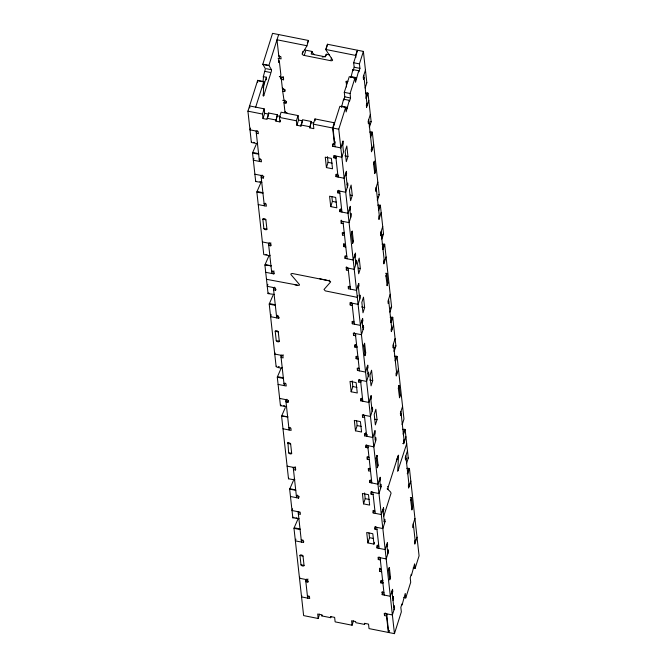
<?xml version="1.0" encoding="UTF-8"?>
<svg xmlns="http://www.w3.org/2000/svg" width="667" height="667" viewBox="0 0 667 667"><rect width="100%" height="100%" fill="white"/><g stroke="black" fill="none" stroke-linecap="round" stroke-linejoin="round"><path stroke-width="1" d="M278.656 34.559L268.901 65.383L271.502 69.743L271.436 71.044L263.807 95.548L263.323 96.165L263.79 81.641L257.679 80.34L247.924 111.164L251.384 142.488L257.487 143.705L257.637 143.155M257.62 82.475L257.679 80.34M383.725 516.325L390.52 494.864C392.996 490.954 385.809 490.712 388.286 486.802L398.132 455.728L398.566 455.127L397.699 471.369L406.695 443.738M398.249 470.427L398.724 468.417M251.534 141.946L251.384 142.488M270.018 255.253L269.86 255.803L263.765 254.586L256.845 191.929L260.997 182.424M276.288 366.141C275.488 367.417 282.441 368.801 282.391 367.359M288.669 478.239L288.511 478.789L294.656 479.865M255.811 181.116L255.694 181.524L261.873 182.466M274.287 294.43L268.067 293.622L264.907 264.999L268.659 256.395M286.66 406.528L280.448 405.719L277.289 377.097L281.04 368.501M299.041 518.626L292.821 517.817L289.661 489.194L293.413 480.599M263.065 81.182A7.387 1.384 -78.8 0 0 263.323 76.622L265.416 68.768L262.806 64.249L272.553 33.35L308.529 40.495A2.109 1.059 17.6 0 1 308.479 40.804L307.295 42.771M268.067 293.622L268.226 293.071L269.243 293.28M280.448 405.719L280.599 405.169L281.616 405.378M292.821 517.817L292.971 517.267L293.989 517.475M255.678 107.145L263.79 81.641M263.031 87.794L266.375 77.23L263.323 76.622M250.542 128.106L249.992 129.84L258.121 131.457L258.371 133.7L256.336 133.3L257.162 130.682M278.047 58.271L281.09 58.879L280.849 56.637L278.814 56.228L279.089 55.361M279.615 56.728L278.506 60.213L278.756 62.456L279.306 60.714L280.874 74.912L280.323 76.655L280.574 78.898L281.124 77.155M280.49 120.168L279.94 121.911L275.871 121.102L277.405 114.749L268.593 112.998L267.058 119.351L262.998 118.543L262.498 114.057L264.157 108.829L249.583 105.936L249.808 107.987M262.998 118.543L264.649 113.315L264.157 108.829M253.894 158.463L253.343 160.205L261.472 161.823L261.231 159.58L259.196 159.171M267.617 117.609L268.442 114.991M283.15 88.594L282.666 91.171L284.701 91.571L284.459 89.328L282.424 88.928L281.374 79.398L282.199 76.78M281.374 79.398L283.408 79.798L283.433 76.688M283.408 79.798L283.683 78.931M260.272 158.804L259.438 161.414L256.086 131.057M282.424 88.928L282.7 88.052M275.871 121.102L277.405 114.749M284.701 91.571L285.259 89.828M287.035 112.681L285.001 112.281L283.95 102.751L284.776 100.133M279.94 121.911L279.448 117.425L281.099 112.198L298.049 115.566L298.541 120.052L296.89 125.271L300.95 126.08L302.61 120.86L298.541 120.052M262.064 175.054L261.239 177.672L263.273 178.072L263.824 176.33M283.95 102.751L285.985 103.152L286.535 101.409M302.368 53.043L302.918 51.301M285.001 112.281L285.276 111.406M355.853 57.47L355.628 55.411L357.279 50.183L327.405 44.247L325.754 49.475A2.109 1.059 17.6 0 0 325.871 49.817L332.6 59.972A2.109 1.059 17.6 0 1 330.69 60.689L304.252 55.436A2.109 1.059 17.6 0 1 302.093 53.91L306.828 46.031L308.529 40.495M304.252 55.436L305.628 51.084M304.427 49.6A2.109 1.059 17.6 0 0 305.903 50.208L312.006 51.426L311.181 54.035L325.413 56.862L326.238 54.252L329.29 54.861M265.166 203.177L264.34 205.786L260.989 175.429M296.89 125.271L296.39 120.794L298.049 115.566M300.95 126.08L302.485 119.735L311.297 121.486L309.763 127.831L313.832 128.639L313.34 124.162L314.991 118.934L334.309 122.77L334.534 124.829M326.146 48.941L327.247 45.456M269.543 242.78L268.709 245.398L270.744 245.798L271.019 244.931M270.744 245.798L270.777 242.688M309.763 127.831L311.297 121.486M330.965 59.822L331.516 58.079M267.884 284.35L267.267 286.318L275.396 287.927L275.646 290.17L273.612 289.77L274.437 287.152M272.645 270.902L271.819 273.512L268.467 243.155M265.716 272.303L273.854 273.92L273.879 270.802M273.854 273.92L274.129 273.045M275.646 290.17L275.921 289.303M271.236 314.716L270.619 316.675L278.748 318.292L279.023 317.417M346.515 86.96L346.256 81.232M342.721 144.906L343.272 143.163L343.03 140.92L340.82 147.891L332.683 146.273L332.441 144.03L334.475 144.439L332.658 127.997L334.309 122.77M347.173 82.85L347.59 81.541M335.059 146.748L333 128.064L339.887 106.286L345.648 107.437L346.148 111.914L349.325 100.342L343.563 99.2L341.487 107.287M343.563 99.2L343.688 100.317L344.789 96.84L344.297 92.354L349.258 76.672L355.019 77.822L355.519 82.299L358.704 70.727L352.935 69.585L350.859 77.672M352.935 69.585L353.06 70.702L354.169 67.225L353.668 62.74L357.62 50.25L363.382 51.401L366.842 82.725L365.191 87.952M277.539 315.274L276.713 317.884L273.362 287.527M332.683 146.273L333.517 143.663M326.421 167.575L325.271 157.17L331.374 158.387L332.516 168.793L326.421 167.575L328.072 162.356L327.447 156.678M386.627 613.823L388.686 632.508L394.447 633.65L338.761 129.206L345.648 107.437M349.325 100.342L349.45 101.467L350.559 97.982L350.058 93.497L355.019 77.822M358.704 70.727L358.821 71.853L359.93 68.367L359.43 63.882L363.382 51.401M334.475 144.439L335.301 141.821M336.552 156.52L336.001 158.262L333.967 157.862L334.517 156.12M275.071 352.993L274.737 354.044L282.875 355.653L283.125 357.896L281.09 357.495L281.916 354.877M365.449 70.085L363.24 77.047L363.49 79.29L364.04 77.547M346.073 175.271L346.623 173.528L346.381 171.286L344.172 178.247L336.035 176.638L336.868 174.02M338.619 175.296L338.069 177.038L335.751 156.02M282.875 355.653L283.15 354.786M330.732 206.612L329.581 196.206L335.676 197.415L336.827 207.821L330.732 206.612L332.383 201.384L331.858 196.657M366.033 97.424L367.417 93.063A2.109 1.059 17.6 0 1 367.992 93.138L371.152 121.761L369.493 126.988A2.109 1.059 17.6 0 1 369.201 126.913M347.957 156.428L346.306 161.656L345.156 151.251L346.815 146.023L347.957 156.428L344.906 155.82M367.992 93.138L366.333 98.357A2.109 1.059 17.6 0 0 365.9 98.299M339.87 193.297L337.835 192.888L338.661 190.278M366.892 103.427L366.341 105.169L366.592 107.412L368.801 100.442M347.123 184.792L347.674 183.05L347.924 185.293L345.723 192.263L337.585 190.645L337.835 192.888M285.017 383L284.192 385.609L280.84 355.253M370.343 114.457L368.142 121.419L368.384 123.662L368.934 121.919M349.942 210.297L350.492 208.554L350.242 206.311L348.041 213.282L339.903 211.664L340.837 208.729M369.735 124.212L370.01 123.337M343.222 223.653L341.187 223.253L341.212 220.135M341.187 223.253L341.737 221.511M286.818 399.25L285.985 401.868L288.019 402.268L288.569 400.525M370.343 136.452L371.719 132.099A2.109 1.059 17.6 0 1 372.303 132.166L379.215 194.831L377.564 200.05A2.109 1.059 17.6 0 1 377.122 199.942M352.268 195.456L350.617 200.684L349.466 190.278L351.117 185.051L352.268 195.456L350.233 195.056M370.644 137.394L372.303 132.166M344.514 235.426L342.479 235.017L343.313 232.408M344.547 232.308L344.272 233.183L342.238 232.775L342.479 235.017M350.475 215.158L351.025 213.415L351.276 215.658L349.074 222.62L340.937 221.01M371.794 147.799L371.244 149.541L371.494 151.784L373.695 144.814M345.798 247.007L343.763 246.607L343.788 243.488M343.763 246.607L344.589 243.989M289.92 427.372L289.094 429.982L285.743 399.625M351.442 234.025L352.209 231.191L351.442 234.025L352.66 243.58L353.302 240.754L352.268 231.407M373.587 164.049L374.354 161.222L373.587 164.049L374.804 173.603L375.446 170.777L374.412 161.439M355.094 257.003L355.653 255.261L355.403 253.018L353.193 259.988L345.064 258.371L345.89 255.761M287.919 442.346L288.619 452.735A1.584 0.792 17.6 0 0 290.237 453.877A1.584 0.792 17.6 0 0 291.671 453.335L290.637 443.997A1.584 0.792 17.6 0 0 289.019 442.855A1.584 0.792 17.6 0 0 287.585 443.388L290.637 443.997M352.476 243.363L353.302 240.754M374.621 173.395L375.446 170.777M348.374 270.36L346.34 269.96L346.365 266.842M346.34 269.96L347.165 267.342M377.822 182.183L375.613 189.145L375.863 191.387L376.413 189.645M355.636 261.864L356.186 260.122L356.436 262.364L354.227 269.335L346.09 267.717M358.446 287.369L359.004 285.626L358.754 283.383L356.545 290.353L348.416 288.736L349.241 286.118M377.805 197.274L378.081 196.406M294.289 466.975L293.463 469.593L295.498 469.993L295.773 469.126M295.498 469.993L295.523 466.883M378.414 209.521L379.515 206.036M360.338 268.526L358.679 273.753L357.529 263.348L359.188 258.121L360.338 268.526L358.304 268.126M378.714 210.464L380.365 205.236A2.109 1.059 17.6 0 0 379.79 205.161L377.789 205.153M352.518 304.519L352.243 305.394L350.208 304.986L351.034 302.376M379.273 215.524L378.723 217.267L378.964 219.51L381.174 212.54M357.871 295.614L357.32 297.357L325.304 290.895L324.02 289.461L330.657 281.899L329.039 280.799L319.685 278.739M359.505 296.89L360.055 295.156L360.297 297.39L358.096 304.36L349.958 302.743L350.208 304.986M292.563 508.771L292.013 510.513L300.15 512.123L300.4 514.365L298.366 513.965L298.916 512.223M297.399 495.097L296.565 497.707L293.213 467.35M382.716 226.555L380.515 233.517L380.765 235.759L381.316 234.017M362.314 322.394L362.865 320.652L362.623 318.409L360.413 325.379L352.284 323.762L353.11 321.152M290.47 496.498L298.599 498.116L299.149 496.373M381.841 237.177L382.666 234.567M381.874 239.086L383.525 233.859L380.365 205.236M355.87 334.884L355.594 335.751L353.56 335.351L354.385 332.733M382.725 248.549L384.1 244.197A2.109 1.059 17.6 0 1 384.676 244.264L391.596 306.928L389.937 312.148M364.641 307.554L362.99 312.781L361.839 302.376L363.498 297.148L364.641 307.554L361.597 306.953M384.676 244.264L383.025 249.491A2.109 1.059 17.6 0 0 382.583 249.425M357.17 346.648L356.895 347.524L354.861 347.115L355.686 344.505M362.856 327.255L363.407 325.513L363.648 327.755L361.447 334.726L353.31 333.108L353.56 335.351M384.167 259.897L383.617 261.639L383.867 263.882L386.068 256.912M295.915 539.128L295.364 540.87L303.502 542.488L303.777 541.612M358.446 358.237L358.171 359.104L356.136 358.704L356.962 356.086M302.018 540.337L301.467 542.079L298.116 511.722M363.823 346.123L364.582 343.288L363.823 346.123L365.041 355.678L365.683 352.851L364.649 343.505M385.968 276.146L386.727 273.32L385.968 276.146L387.185 285.701L387.827 282.875L386.793 273.537L385.568 273.295M367.475 369.101L368.026 367.359L367.775 365.116L365.574 372.086L357.437 370.468L358.262 367.859M351.167 391.771L350.025 381.366L356.12 382.583L357.27 392.988L351.167 391.771L352.826 386.552L352.201 380.874M364.849 355.461L365.683 352.851M386.993 285.493L387.827 282.875M361.297 380.715L360.747 382.458L358.713 382.058L359.546 379.44M299.825 577.188L299.491 578.239L307.629 579.856L307.871 582.091L305.836 581.691L306.67 579.081M390.195 294.28L387.994 301.242L388.236 303.485L388.794 301.742M368.009 373.962L368.559 372.219L368.809 374.462L366.6 381.432L358.471 379.815L358.713 382.058M370.827 399.466L371.377 397.724L371.127 395.481L368.926 402.451L360.789 400.834L361.614 398.216M390.453 308.504L390.729 307.637M301.884 595.873L301.551 596.915L309.688 598.532L309.438 596.29L307.404 595.889M307.629 579.856L307.904 578.981M355.478 430.807L354.327 420.402L360.43 421.611L361.581 432.016L355.478 430.807L357.137 425.579L356.612 420.852M307.871 582.091L308.146 581.224M390.787 321.619L392.163 317.259A2.109 1.059 17.6 0 1 392.746 317.334L395.906 345.956L394.247 351.184A2.109 1.059 17.6 0 1 393.805 351.067M372.711 380.624L371.06 385.851L369.91 375.446L371.561 370.218L372.711 380.624L369.66 380.015M392.746 317.334L391.087 322.561A2.109 1.059 17.6 0 0 390.512 322.486M364.616 417.492L362.581 417.083L363.415 414.474M391.646 327.622L391.095 329.365L391.346 331.607L393.547 324.637M308.204 596.39L307.654 598.132L305.594 579.448M371.878 408.996L372.428 407.254L372.678 409.488L370.468 416.458L362.339 414.841L362.581 417.083M395.097 338.653L392.888 345.614L393.138 347.857L393.688 346.115M374.696 434.492L375.246 432.75L374.996 430.507L372.795 437.477L364.657 435.859L365.624 432.816M367.242 434.525L366.692 436.268L364.374 415.249M394.489 348.407L394.764 347.532M368.242 446.982L367.967 447.849L365.933 447.449L366.767 444.831M395.097 360.647L396.473 356.295A2.109 1.059 17.6 0 1 397.048 356.361L403.969 419.026L402.318 424.245A2.109 1.059 17.6 0 1 401.876 424.137M377.022 419.651L375.363 424.879L374.22 414.474L375.871 409.246L377.022 419.651L374.987 419.251M395.398 361.589L397.048 356.361M369.268 459.621L367.234 459.213L368.059 456.603M298.124 518.718L293.972 528.222L303.618 615.599L318.192 618.501L319.568 614.14M375.229 439.353L375.779 437.61L376.03 439.853L373.82 446.823L365.691 445.206L365.933 447.449M396.548 371.994L395.998 373.737L396.24 375.98L398.449 369.009M330.974 616.825L330.699 617.692L321.886 615.941L322.161 615.074M370.544 471.202L368.517 470.802L369.343 468.184M376.196 458.221L376.963 455.386L376.196 458.221L377.414 467.775L378.056 464.949L377.022 455.603M398.341 388.244L399.108 385.418L398.341 388.244L399.558 397.799L400.2 394.972L399.166 385.634M379.848 481.199L380.398 479.456L380.157 477.222L377.947 484.184L369.81 482.566L370.644 479.957M363.548 503.877L362.398 493.463L368.501 494.681L369.643 505.086L363.548 503.877L365.199 498.649L364.574 492.971M377.23 467.559L378.056 464.949M399.375 397.59L400.2 394.972M373.128 494.555L371.094 494.155L371.919 491.537M402.576 406.378L400.367 413.34L400.617 415.583L401.167 413.84M380.382 486.06L380.94 484.317L381.182 486.56L378.981 493.53L370.844 491.913L371.094 494.155M382.183 511.356L383.2 511.564L383.75 509.821L383.508 507.579L381.299 514.549L373.161 512.931L373.995 510.313M374.504 542.371L373.954 544.114L367.859 542.905L369.51 537.677L368.984 532.95M403.16 433.717L404.544 429.365A2.109 1.059 17.6 0 1 405.119 429.431L408.279 458.054L406.628 463.282M405.119 429.431L403.46 434.659A2.109 1.059 17.6 0 0 403.168 434.609M376.997 529.59L374.962 529.181L375.788 526.571M404.027 439.72L403.468 441.462L403.718 443.705L402.701 443.505M403.718 443.705L405.928 436.735M384.25 521.094L384.801 519.351L385.051 521.594L382.85 528.556L374.712 526.938L374.962 529.181M330.699 617.692L330.574 616.575L334.642 617.384L335.134 621.869L352.084 625.229L353.46 620.877M407.47 450.75L405.269 457.712L405.511 459.955L406.061 458.212M387.068 546.59L387.619 544.847L387.369 542.604L385.167 549.575L377.03 547.957L377.997 544.914M380.624 559.079L380.348 559.947L378.314 559.546L379.139 556.928M407.47 472.745L408.854 468.392A2.109 1.059 17.6 0 1 409.43 468.459L419.076 555.836L415.124 568.326L413.198 567.942M409.43 468.459L407.77 473.687A2.109 1.059 17.6 0 0 407.195 473.62M381.641 571.719L379.615 571.311L379.64 568.201M379.615 571.311L380.44 568.701M352.084 625.229L351.592 620.752L355.653 621.552L355.778 622.678L364.591 624.429L364.866 623.553M387.602 551.451L388.152 549.708L388.402 551.951L386.201 558.921L378.064 557.304L378.314 559.546M408.921 484.092L408.371 485.834L408.621 488.077L410.822 481.107M383.2 582.433L382.925 583.3L380.89 582.9L381.716 580.282M382.95 580.19L382.675 581.057L380.64 580.657L380.89 582.9M388.569 570.318L389.336 567.484L388.569 570.318L389.786 579.873L390.428 577.047L389.403 567.7M410.714 500.342L411.481 497.515L410.714 500.342L411.931 509.896L412.573 507.07L411.547 497.732L410.322 497.49M392.221 593.297L392.78 591.554L392.529 589.32L390.32 596.281L382.191 594.664L382.216 591.554M382.191 594.664L383.016 592.054M389.603 579.656L390.428 577.047M411.747 509.688L412.573 507.07M414.949 518.476L412.74 525.438L412.99 527.68L413.54 525.938M364.591 624.429L364.465 623.303L368.534 624.112L369.026 628.597L388.344 632.441L386.535 616L384.5 615.591L385.326 612.981M386.535 616L387.085 614.257M392.763 598.157L393.313 596.415L393.563 598.658L393.005 600.4M393.788 607.495L394.347 605.753L394.589 607.996L392.388 614.966L384.25 613.348L384.5 615.591M415.107 540.137L414.557 541.879L414.807 544.122L417.008 537.16M388.344 632.441L388.903 630.699M388.686 632.508L389.311 630.523M394.447 633.65L401.342 611.872L400.842 607.387L401.951 603.91L402.068 605.027L405.253 593.455L405.753 597.94L403.827 597.557M405.753 597.94L410.714 582.258L410.213 577.772L411.322 574.295L411.447 575.413L414.624 563.84L415.124 568.326M255.694 181.524L252.535 152.901L256.286 144.297M276.138 366.692L269.218 304.027L272.97 295.431M288.511 478.789L281.591 416.125L285.343 407.529M295.806 490.278L289.661 489.194M396.373 460.847L398.007 456.07M271.135 265.858L264.907 264.999M287.819 416.983L281.591 416.125M284.05 100.467L282.666 91.171M387.911 488.527L387.102 488.786L387.844 489.303M365.416 93.055L367.417 93.063M369.718 132.083L371.719 132.099M382.099 244.18L384.1 244.197M390.162 317.25L392.163 317.259M394.472 356.278L396.473 356.295M402.543 429.348L404.544 429.365M406.845 468.376L408.854 468.392M266.492 279.306L299.149 285.409L299.508 284.592L290.87 274.462L291.004 273.795L292.304 273.495L328.606 280.682M325.754 49.475L355.628 55.411M353.668 62.74L359.43 63.882M354.169 67.225L359.93 68.367M350.734 76.555L356.495 77.697M353.735 78.247L356.62 78.814M262.806 64.249L268.901 65.383M262.856 64.416L267.942 65.424M266.425 68.734L271.502 69.743M264.974 71.394L270.06 72.403M279.306 76.455L280.323 76.655M280.107 76.955L283.158 77.555M344.297 92.354L350.058 93.497M344.789 96.84L350.559 97.982M258.713 80.94L263.79 81.949M341.362 106.17L347.123 107.312M345.323 108.054L347.249 108.429M262.898 95.047L263.915 95.256M282.683 100.308L285.734 100.909L285.985 103.152M264.649 113.315L268.718 114.124L268.593 112.998M277.53 115.875L280.582 116.483M311.422 122.611L313.457 123.011M247.924 111.164L262.498 114.057M279.448 117.425L296.39 120.794M313.34 124.162L332.658 127.997M333 128.064L338.761 129.206M266.942 118.226L275.746 119.977M300.834 124.962L309.646 126.713M253.568 142.354L254.586 142.555M328.072 162.356L332.141 163.165M253.71 152.651C263.465 154.444 257.279 154.377 252.535 152.901M337.827 174.796L335.793 174.395L336.035 176.638M254.886 174.212L263.023 175.83L263.273 178.072M259.913 181.783L260.93 181.983M332.383 201.384L336.451 202.193M258.021 191.679C267.767 193.472 261.581 193.413 256.845 191.929M341.687 209.83L339.661 209.421L339.903 211.664M264.09 203.543L266.125 203.952L266.375 206.195L258.237 204.577M262.84 219.193L265.883 219.802L266.917 229.14A1.584 0.792 17.6 0 1 265.483 229.681A1.584 0.792 17.6 0 1 263.865 228.539L262.84 219.193A1.584 0.792 17.6 0 1 264.265 218.659A1.584 0.792 17.6 0 1 265.883 219.802M263.865 228.539L266.917 229.14M343.513 244.364L345.548 244.764M346.848 256.537L344.814 256.128L345.064 258.371M262.364 241.946L270.502 243.555M265.95 254.452L266.967 254.652M266.091 264.749L271.177 265.758M271.569 271.269L273.603 271.677M350.2 286.893L348.166 286.493L348.416 288.736M270.402 303.777C280.148 305.569 273.962 305.511 269.218 304.027M354.069 321.928L352.034 321.519L352.284 323.762M276.471 315.641L278.506 316.05L278.748 318.292M356.645 345.281L354.611 344.872L354.861 347.115M275.213 331.291L278.264 331.899L279.298 341.237A1.584 0.792 17.6 0 1 277.864 341.779A1.584 0.792 17.6 0 1 276.246 340.637L275.213 331.291A1.584 0.792 17.6 0 1 276.647 330.757A1.584 0.792 17.6 0 1 278.264 331.899M276.246 340.637L279.298 341.237M357.921 356.862L355.895 356.461L356.136 358.704M359.221 368.634L357.187 368.226L357.437 370.468M278.322 366.55L279.34 366.75M352.826 386.552L356.895 387.36M278.464 376.847C288.211 378.639 282.024 378.581 277.289 377.097M283.942 383.367L285.976 383.775L286.226 386.018L278.089 384.4M362.573 398.991L360.539 398.591L360.789 400.834M279.64 398.416L287.777 400.025L288.019 402.268M283.65 405.778L284.667 405.978M357.137 425.579L361.197 426.388M282.775 415.875L287.861 416.883M366.441 434.025L364.407 433.617L364.657 435.859M288.844 427.739L290.879 428.147L291.129 430.39L282.991 428.773M369.018 457.379L366.992 456.97L367.234 459.213M288.619 452.735L291.671 453.335M370.302 468.959L368.267 468.559L368.517 470.802M371.602 480.732L369.568 480.332L369.81 482.566M287.118 466.141L295.248 467.75M387.527 486.652L388.286 486.802M379.656 486.26L381.182 486.56M293.747 479.248L294.764 479.456M365.199 498.649L369.268 499.458M289.828 488.744L294.906 489.753M382.733 509.621L383.75 509.821M296.323 495.464L298.357 495.873L298.599 498.116M374.954 511.089L372.92 510.689L373.161 512.931M384.034 521.386L385.051 521.594M296.023 517.875L297.04 518.076M369.51 537.677L373.578 538.486M295.147 527.972C304.902 529.765 298.708 529.706 293.972 528.222M378.823 546.123L376.788 545.714L377.03 547.957M301.217 539.836L303.252 540.245L303.502 542.488M379.365 569.076L381.399 569.476M299.967 555.486L303.018 556.095L304.044 565.433A1.584 0.792 17.6 0 1 302.61 565.975A1.584 0.792 17.6 0 1 300.992 564.832L299.967 555.486A1.584 0.792 17.6 0 1 301.392 554.952A1.584 0.792 17.6 0 1 303.018 556.095M300.992 564.832L304.044 565.433M381.941 592.429L383.975 592.83M294.689 284.734L297.64 285.501M329.248 280.14L329.865 281.166M363.79 75.304L367.142 105.669M368.693 119.676L372.044 150.042M376.171 187.402L379.523 217.767M381.065 231.774L384.417 262.139M388.544 299.5L391.896 329.865M393.438 343.872L396.79 374.237M400.917 411.597L404.269 441.963M405.819 455.97L409.171 486.335M413.298 523.703L415.358 542.379M342.471 142.663L343.505 152.009L341.854 157.237L333.717 155.619L333.967 157.862M345.823 173.028L347.374 187.035M349.691 208.054L350.725 217.4M354.852 254.761L355.878 264.107M358.204 285.126L359.746 299.133M362.073 320.152L363.098 329.498M367.225 366.858L368.259 376.205M370.577 397.224L372.128 411.231M374.445 432.249L375.479 441.596M379.598 478.956L380.632 488.302M382.95 509.321L384.5 523.328M386.818 544.347L387.852 553.693M391.979 591.054L394.039 609.738M339.62 191.054L341.938 212.073M342.971 221.411L347.098 258.779M348.124 268.117L350.45 289.136M351.993 303.151L354.319 324.17M355.344 333.508L359.471 370.877M360.505 380.215L362.823 401.234M367.725 445.606L371.844 482.975M372.878 492.313L375.196 513.332M376.747 527.347L379.064 548.366M380.098 557.704L384.225 595.072M373.954 544.114L372.811 533.708L366.708 532.499L367.859 542.905M314.991 118.934L315.191 120.727M278.814 56.228L276.997 39.787L306.878 45.723A2.109 1.059 17.6 0 1 306.828 46.031M321.886 615.941L321.761 614.824L317.692 614.015L318.192 618.501M266.375 77.23A7.387 1.384 -78.8 0 1 266.35 79.832M383.525 233.859A2.109 1.059 17.6 0 1 383.233 233.783M391.596 306.928A2.109 1.059 17.6 0 1 391.154 306.812M395.906 345.956A2.109 1.059 17.6 0 1 395.314 345.789M408.279 458.054A2.109 1.059 17.6 0 1 407.837 457.937M379.215 194.831A2.109 1.059 17.6 0 1 378.631 194.664M326.238 54.252A7.387 3.694 17.6 0 1 322.244 57.003M314.399 54.611A7.387 3.694 17.6 0 1 312.006 51.426M327.53 44.589A2.109 1.059 17.6 0 1 327.405 44.247M366.842 82.725A2.109 1.059 17.6 0 1 366.55 82.658M345.981 82.099A2.109 1.059 17.6 0 1 347.891 81.382M371.152 121.761A2.109 1.059 17.6 0 1 370.56 121.594"/></g></svg>
